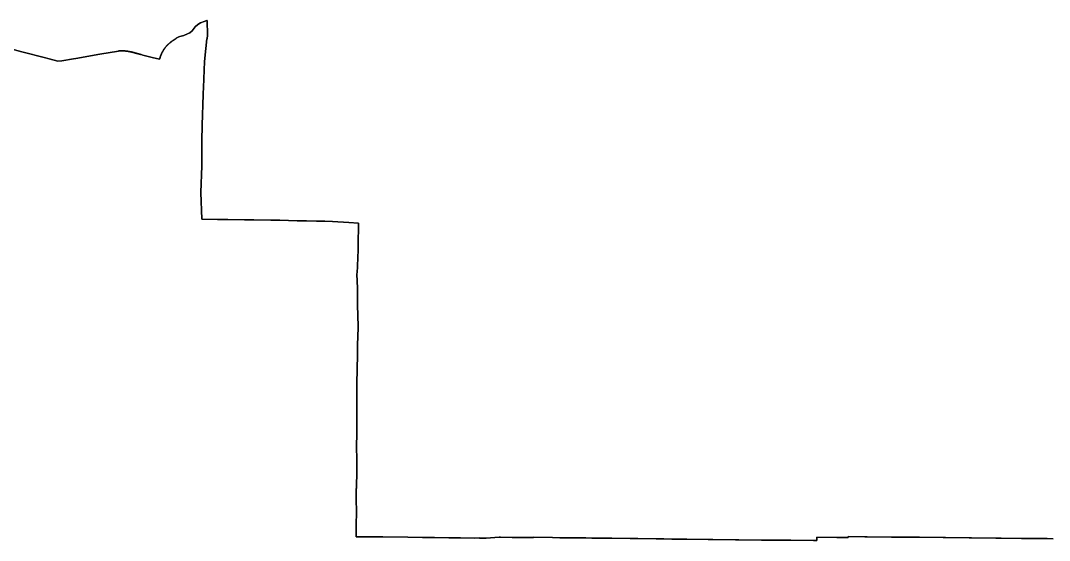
# Model space of a CAD drawing. Header units: inches. Extents: x 141448 to 685535, y 3466439 to 4099221.
# Drawn here: x 357400 to 421117, y 3870646 to 3902850 of the extents above; entities that cross this region are included whole.
import ezdxf

# ---------------------------------------------------------------- set-up
doc = ezdxf.new("R2010")
doc.units = ezdxf.units.IN
doc.header["$MEASUREMENT"] = 0
doc.layers.add('az_county', color=7, linetype='Continuous')

msp = doc.modelspace()

# ---------------------------------------------------------------- linework, layer by layer
at = {"layer": 'az_county'}
for points in [[(421349, 3870753.25), (420981.1875, 3870757.5), (420065.3125, 3870767.5), (419732.84375, 3870768.25), (419395.9375, 3870771.75), (418121.4375, 3870785.25), (417790.875, 3870788.75), (416281.5625, 3870803.75), (416148.59375, 3870805.25), (414680.6875, 3870822), (414537.40625, 3870824.5), (413079.03125, 3870839), (412934.03125, 3870841), (411481.75, 3870858), (411337.34375, 3870858.5), (409831.5, 3870877.5), (409695, 3870879), (408655.09375, 3870891.5), (408654.5, 3870834.5), (408268.59375, 3870832.75), (408246.59375, 3870833), (408132.59375, 3870833.5), (407962.375, 3870834.5), (407954.78125, 3870834.5), (406719.78125, 3870843), (406715.28125, 3870646.5), (406509.1875, 3870650), (405107.5, 3870662.25), (404898.375, 3870660), (404877.5, 3870660), (403482.875, 3870671), (403287, 3870672.5), (401890.09375, 3870685), (401681.28125, 3870688), (400279.25, 3870703), (399991.84375, 3870705.75), (398664.46875, 3870719.25), (398377.46875, 3870723), (397736.75, 3870731.75), (397241.46875, 3870742.75), (396767.84375, 3870745.25), (395619.65625, 3870762.75), (395157.96875, 3870765), (394010.71875, 3870781.75), (393544.4375, 3870784.75), (392782.9375, 3870793.25), (392404.4375, 3870797.5), (391974.4375, 3870801.25), (391932.4375, 3870801.75), (390790.9375, 3870817.25), (390339.53125, 3870823.5), (389196.4375, 3870839.25), (389174.03125, 3870837.75), (388725.71875, 3870836), (387837.21875, 3870832.25), (387131.53125, 3870847.5), (387038, 3870849.75), (386235.28125, 3870785), (385829, 3870790.75), (385829.1875, 3870799), (385532.6875, 3870787.5), (384654.90625, 3870798.5), (383919.78125, 3870805.25), (383034.03125, 3870821.25), (382300.21875, 3870829.25), (381392.4375, 3870843), (379829.03125, 3870861), (379788.03125, 3870865), (378174.4375, 3870865.5), (378184.71875, 3871519.5), (378200.4375, 3872506), (378185.9375, 3873124.75), (378185.53125, 3873142.5), (378191.21875, 3873860.5), (378199.03125, 3873860.25), (378208.6875, 3874132), (378216.28125, 3874724.5), (378216.28125, 3874730), (378221.5, 3875761.5), (378205.28125, 3876346), (378220.6875, 3877396), (378223.40625, 3877943.25), (378226.375, 3878534), (378228.875, 3879030), (378229.46875, 3879338.75), (378232.375, 3880639.75), (378237.375, 3880981.25), (378240.0625, 3881161), (378261.375, 3882240.5), (378269.96875, 3882553.5), (378266.15625, 3882772.75), (378313.84375, 3883824.5), (378313.625, 3883830), (378302.84375, 3884097.5), (378293.34375, 3884376.5), (378270.21875, 3885426.5), (378268.625, 3885732), (378267.125, 3885999.5), (378272.71875, 3886273.5), (378234.125, 3887147), (378239.84375, 3887262), (378256.40625, 3887596), (378256.6875, 3887725), (378263.90625, 3887725), (378279.8125, 3888094.5), (378306.3125, 3888716.75), (378304.8125, 3888892.5), (378323.1875, 3890302.25), (377735.59375, 3890341), (376725.90625, 3890408.25), (376244.5, 3890416), (375727.1875, 3890424), (375097.78125, 3890437), (374697.46875, 3890444), (374686.28125, 3890444), (374686.15625, 3890436.5), (374621.375, 3890438.75), (374523.28125, 3890441.75), (373464.0625, 3890480), (372899.15625, 3890489.5), (371850.28125, 3890500), (371262.28125, 3890508.5), (370230.96875, 3890531.5), (369604.65625, 3890536), (368617.78125, 3890549), (368571.84375, 3892203), (368615.34375, 3893854.5), (368633.90625, 3895473), (368676.78125, 3897084), (368688.78125, 3897544.5), (368709.78125, 3898348.5), (368718.46875, 3898679), (368719.28125, 3898699), (368785.65625, 3900308), (368870.4375, 3901111.5), (368934.9375, 3901724), (368952.65625, 3901723.75), (368977.4375, 3901939.75), (368957.6875, 3902849.5), (368942.96875, 3902846), (368764.25, 3902794.75), (368552.9375, 3902705), (368380.4375, 3902599.25), (368205.84375, 3902471), (368025.15625, 3902214.5), (367886.9375, 3902080.25), (367560.15625, 3901952.75), (367505.34375, 3901931.5), (367271.15625, 3901866.5), (367209.84375, 3901836.75), (367031.625, 3901751), (367057, 3901750.25), (367044.71875, 3901737.5), (367032.3125, 3901730.75), (367019.90625, 3901724), (367007.71875, 3901717.5), (366995.5, 3901710.25), (366983.40625, 3901703.25), (366971.21875, 3901696.25), (366959.21875, 3901689), (366947.125, 3901682), (366935, 3901674.75), (366922.90625, 3901667.75), (366910.90625, 3901660.5), (366898.8125, 3901653.5), (366886.90625, 3901646), (366875.125, 3901638.5), (366863.40625, 3901630.5), (366851.71875, 3901622.75), (366840.125, 3901615), (366828.625, 3901607), (366817.125, 3901598.75), (366805.71875, 3901590.5), (366794.40625, 3901582.5), (366783, 3901574.25), (366771.71875, 3901566), (366760.40625, 3901557.5), (366749.21875, 3901549.25), (366737.90625, 3901541), (366726.8125, 3901532.5), (366715.71875, 3901523.75), (366704.71875, 3901515), (366693.71875, 3901506.25), (366682.71875, 3901497.5), (366671.90625, 3901488.5), (366661.125, 3901479.75), (366650.3125, 3901470.75), (366639.625, 3901461.75), (366628.8125, 3901452.5), (366618.125, 3901443.5), (366607.5, 3901434.5), (366596.90625, 3901425.25), (366586.21875, 3901416), (366575.71875, 3901406.75), (366565.3125, 3901397.5), (366554.90625, 3901388), (366544.625, 3901378.5), (366534.5, 3901368.75), (366524.40625, 3901359), (366514.40625, 3901349), (366504.5, 3901339.25), (366494.625, 3901329.25), (366484.90625, 3901319), (366475.125, 3901309), (366465.5, 3901299), (366456, 3901288.5), (366446.5, 3901278), (366437.125, 3901267.75), (366427.8125, 3901257.25), (366418.625, 3901246.75), (366409.40625, 3901236), (366400.3125, 3901225.5), (366391.21875, 3901214.5), (366382.21875, 3901204), (366373.4375, 3901193), (366364.53125, 3901182.25), (366355.75, 3901171.25), (366347.15625, 3901160.25), (366338.4375, 3901149.25), (366329.9375, 3901138), (366321.53125, 3901127), (366313.15625, 3901115.5), (366304.9375, 3901104.25), (366296.9375, 3901092.75), (366288.9375, 3901081), (366281.25, 3901069.5), (366273.65625, 3901057.75), (366266.03125, 3901046), (366258.65625, 3901034), (366251.25, 3901022), (366243.9375, 3901010), (366236.75, 3900998), (366229.65625, 3900986), (366222.53125, 3900973.75), (366215.4375, 3900961.5), (366208.53125, 3900949.5), (366201.65625, 3900937.25), (366194.65625, 3900925), (366187.84375, 3900912.75), (366181.03125, 3900900.5), (366174.25, 3900888), (366167.65625, 3900875.75), (366161.15625, 3900863.5), (366154.65625, 3900851), (366148.4375, 3900838.5), (366142.34375, 3900825.75), (366136.4375, 3900813), (366130.65625, 3900800.25), (366124.9375, 3900787.5), (366119.25, 3900774.5), (366113.75, 3900761.5), (366108.25, 3900748.75), (366102.9375, 3900735.75), (366097.65625, 3900722.75), (366092.53125, 3900709.75), (366087.53125, 3900696.5), (366082.65625, 3900683.5), (366077.9375, 3900670.25), (366073.15625, 3900657), (366068.53125, 3900643.75), (366063.9375, 3900630.5), (366059.25, 3900617.5), (366054.75, 3900604), (366050.25, 3900591), (366045.75, 3900577.5), (366041.4375, 3900564), (366037.25, 3900550.75), (366033.25, 3900537.5), (366029.4375, 3900524), (366025.65625, 3900510.5), (366022.15625, 3900496.75), (366018.53125, 3900483.25), (366014.9375, 3900469.5), (366010.15625, 3900454), (365552.34375, 3900569), (364976.625, 3900714), (364876.71875, 3900740.75), (364858.625, 3900745), (364844.90625, 3900748.5), (364831.3125, 3900751.5), (364817.71875, 3900755), (364804.125, 3900758.25), (364790.40625, 3900761.5), (364776.8125, 3900765), (364763.21875, 3900768.5), (364749.625, 3900771.75), (364736, 3900775.25), (364722.40625, 3900779), (364708.90625, 3900782.5), (364695.40625, 3900786), (364681.8125, 3900790), (364668.3125, 3900793.5), (364654.8125, 3900797.5), (364641.3125, 3900801), (364627.8125, 3900805), (364614.3125, 3900808.75), (364600.8125, 3900812.5), (364587.3125, 3900816.5), (364573.71875, 3900820.25), (364560.3125, 3900824.25), (364546.90625, 3900828.25), (364533.40625, 3900832.25), (364520, 3900836.5), (364506.625, 3900840.5), (364493.125, 3900844.5), (364479.71875, 3900848.5), (364466.21875, 3900852.25), (364452.71875, 3900856), (364439.21875, 3900859.5), (364425.625, 3900863.5), (364412.125, 3900867), (364398.625, 3900870.5), (364385, 3900874.25), (364371.40625, 3900877.75), (364357.8125, 3900881.25), (364344.21875, 3900884.5), (364330.625, 3900888), (364316.90625, 3900891.25), (364303.21875, 3900894.5), (364289.625, 3900897.5), (364275.90625, 3900900.5), (364262.125, 3900903.5), (364248.40625, 3900906.25), (364234.71875, 3900909), (364220.90625, 3900912), (364207.21875, 3900914.5), (364193.40625, 3900917.5), (364179.625, 3900920), (364165.8125, 3900922.5), (364152, 3900925.25), (364138.21875, 3900927.75), (364124.40625, 3900930.5), (364110.625, 3900933), (364096.8125, 3900935.5), (364083, 3900937.75), (364069.21875, 3900940), (364055.40625, 3900942.5), (364041.5, 3900944.75), (364027.71875, 3900947), (364013.8125, 3900949), (363999.90625, 3900951), (363986, 3900952.75), (363972.125, 3900954.5), (363958.21875, 3900956), (363947, 3900957.5), (363930.21875, 3900959.25), (363916.3125, 3900960.75), (363902.40625, 3900962), (363888.40625, 3900963.5), (363874.40625, 3900964.75), (363860.40625, 3900966), (363846.40625, 3900967), (363832.40625, 3900968), (363818.40625, 3900969), (363804.40625, 3900970), (363790.40625, 3900971), (363776.40625, 3900971.75), (363762.40625, 3900972.5), (363748.40625, 3900973.25), (363734.40625, 3900973.75), (363720.40625, 3900974), (363706.40625, 3900974.5), (363692.40625, 3900974.5), (363678.40625, 3900974.5), (363664.3125, 3900974.5), (363650.3125, 3900974.5), (363636.21875, 3900974.5), (363622.21875, 3900974.25), (363608.21875, 3900974), (363594.21875, 3900974), (363580.125, 3900973.5), (363566.125, 3900973.5), (363552.125, 3900973.25), (363538, 3900973.5), (363523.90625, 3900973.25), (363509.90625, 3900972.5), (363496.125, 3900970.75), (363482.3125, 3900968), (363468.625, 3900965.25), (363455.3125, 3900962.75), (362299.65625, 3900761), (360816, 3900502.5), (360679.21875, 3900478.5), (359964.5, 3900354), (359716.625, 3900341.5), (359474.34375, 3900404), (359082.53125, 3900505.5), (358950.75, 3900539.5), (357468.8125, 3900922.5), (356483.90625, 3901177.5)], [(356483.90625, 3901177.5), (357468.8125, 3900922.5), (358950.75, 3900539.5), (359082.53125, 3900505.5), (359474.34375, 3900404), (359716.625, 3900341.5), (359964.5, 3900354), (360679.21875, 3900478.5), (360816, 3900502.5), (362299.65625, 3900761), (363455.3125, 3900962.75), (363468.625, 3900965.25), (363482.3125, 3900968), (363496.125, 3900970.75), (363509.90625, 3900972.5), (363523.90625, 3900973.25), (363538, 3900973.5), (363552.125, 3900973.25), (363566.125, 3900973.5), (363580.125, 3900973.5), (363594.21875, 3900974), (363608.21875, 3900974), (363622.21875, 3900974.25), (363636.21875, 3900974.5), (363650.3125, 3900974.5), (363664.3125, 3900974.5), (363678.40625, 3900974.5), (363692.40625, 3900974.5), (363706.40625, 3900974.5), (363720.40625, 3900974), (363734.40625, 3900973.75), (363748.40625, 3900973.25), (363762.40625, 3900972.5), (363776.40625, 3900971.75), (363790.40625, 3900971), (363804.40625, 3900970), (363818.40625, 3900969), (363832.40625, 3900968), (363846.40625, 3900967), (363860.40625, 3900966), (363874.40625, 3900964.75), (363888.40625, 3900963.5), (363902.40625, 3900962), (363916.3125, 3900960.75), (363930.21875, 3900959.25), (363947, 3900957.5), (363958.21875, 3900956), (363972.125, 3900954.5), (363986, 3900952.75), (363999.90625, 3900951), (364013.8125, 3900949), (364027.71875, 3900947), (364041.5, 3900944.75), (364055.40625, 3900942.5), (364069.21875, 3900940), (364083, 3900937.75), (364096.8125, 3900935.5), (364110.625, 3900933), (364124.40625, 3900930.5), (364138.21875, 3900927.75), (364152, 3900925.25), (364165.8125, 3900922.5), (364179.625, 3900920), (364193.40625, 3900917.5), (364207.21875, 3900914.5), (364220.90625, 3900912), (364234.71875, 3900909), (364248.40625, 3900906.25), (364262.125, 3900903.5), (364275.90625, 3900900.5), (364289.625, 3900897.5), (364303.21875, 3900894.5), (364316.90625, 3900891.25), (364330.625, 3900888), (364344.21875, 3900884.5), (364357.8125, 3900881.25), (364371.40625, 3900877.75), (364385, 3900874.25), (364398.625, 3900870.5), (364412.125, 3900867), (364425.625, 3900863.5), (364439.21875, 3900859.5), (364452.71875, 3900856), (364466.21875, 3900852.25), (364479.71875, 3900848.5), (364493.125, 3900844.5), (364506.625, 3900840.5), (364520, 3900836.5), (364533.40625, 3900832.25), (364546.90625, 3900828.25), (364560.3125, 3900824.25), (364573.71875, 3900820.25), (364587.3125, 3900816.5), (364600.8125, 3900812.5), (364614.3125, 3900808.75), (364627.8125, 3900805), (364641.3125, 3900801), (364654.8125, 3900797.5), (364668.3125, 3900793.5), (364681.8125, 3900790), (364695.40625, 3900786), (364708.90625, 3900782.5), (364722.40625, 3900779), (364736, 3900775.25), (364749.625, 3900771.75), (364763.21875, 3900768.5), (364776.8125, 3900765), (364790.40625, 3900761.5), (364804.125, 3900758.25), (364817.71875, 3900755), (364831.3125, 3900751.5), (364844.90625, 3900748.5), (364858.625, 3900745), (364876.71875, 3900740.75), (364976.625, 3900714), (365552.34375, 3900569), (366010.15625, 3900454), (366014.9375, 3900469.5), (366018.53125, 3900483.25), (366022.15625, 3900496.75), (366025.65625, 3900510.5), (366029.4375, 3900524), (366033.25, 3900537.5), (366037.25, 3900550.75), (366041.4375, 3900564), (366045.75, 3900577.5), (366050.25, 3900591), (366054.75, 3900604), (366059.25, 3900617.5), (366063.9375, 3900630.5), (366068.53125, 3900643.75), (366073.15625, 3900657), (366077.9375, 3900670.25), (366082.65625, 3900683.5), (366087.53125, 3900696.5), (366092.53125, 3900709.75), (366097.65625, 3900722.75), (366102.9375, 3900735.75), (366108.25, 3900748.75), (366113.75, 3900761.5), (366119.25, 3900774.5), (366124.9375, 3900787.5), (366130.65625, 3900800.25), (366136.4375, 3900813), (366142.34375, 3900825.75), (366148.4375, 3900838.5), (366154.65625, 3900851), (366161.15625, 3900863.5), (366167.65625, 3900875.75), (366174.25, 3900888), (366181.03125, 3900900.5), (366187.84375, 3900912.75), (366194.65625, 3900925), (366201.65625, 3900937.25), (366208.53125, 3900949.5), (366215.4375, 3900961.5), (366222.53125, 3900973.75), (366229.65625, 3900986), (366236.75, 3900998), (366243.9375, 3901010), (366251.25, 3901022), (366258.65625, 3901034), (366266.03125, 3901046), (366273.65625, 3901057.75), (366281.25, 3901069.5), (366288.9375, 3901081), (366296.9375, 3901092.75), (366304.9375, 3901104.25), (366313.15625, 3901115.5), (366321.53125, 3901127), (366329.9375, 3901138), (366338.4375, 3901149.25), (366347.15625, 3901160.25), (366355.75, 3901171.25), (366364.53125, 3901182.25), (366373.4375, 3901193), (366382.21875, 3901204), (366391.21875, 3901214.5), (366400.3125, 3901225.5), (366409.40625, 3901236), (366418.625, 3901246.75), (366427.8125, 3901257.25), (366437.125, 3901267.75), (366446.5, 3901278), (366456, 3901288.5), (366465.5, 3901299), (366475.125, 3901309), (366484.90625, 3901319), (366494.625, 3901329.25), (366504.5, 3901339.25), (366514.40625, 3901349), (366524.40625, 3901359), (366534.5, 3901368.75), (366544.625, 3901378.5), (366554.90625, 3901388), (366565.3125, 3901397.5), (366575.71875, 3901406.75), (366586.21875, 3901416), (366596.90625, 3901425.25), (366607.5, 3901434.5), (366618.125, 3901443.5), (366628.8125, 3901452.5), (366639.625, 3901461.75), (366650.3125, 3901470.75), (366661.125, 3901479.75), (366671.90625, 3901488.5), (366682.71875, 3901497.5), (366693.71875, 3901506.25), (366704.71875, 3901515), (366715.71875, 3901523.75), (366726.8125, 3901532.5), (366737.90625, 3901541), (366749.21875, 3901549.25), (366760.40625, 3901557.5), (366771.71875, 3901566), (366783, 3901574.25), (366794.40625, 3901582.5), (366805.71875, 3901590.5), (366817.125, 3901598.75), (366828.625, 3901607), (366840.125, 3901615), (366851.71875, 3901622.75), (366863.40625, 3901630.5), (366875.125, 3901638.5), (366886.90625, 3901646), (366898.8125, 3901653.5), (366910.90625, 3901660.5), (366922.90625, 3901667.75), (366935, 3901674.75), (366947.125, 3901682), (366959.21875, 3901689), (366971.21875, 3901696.25), (366983.40625, 3901703.25), (366995.5, 3901710.25), (367007.71875, 3901717.5), (367019.90625, 3901724), (367032.3125, 3901730.75), (367044.71875, 3901737.5), (367057, 3901750.25), (367031.625, 3901751), (367209.84375, 3901836.75), (367271.15625, 3901866.5), (367505.34375, 3901931.5), (367560.15625, 3901952.75), (367886.9375, 3902080.25), (368025.15625, 3902214.5), (368205.84375, 3902471), (368380.4375, 3902599.25), (368552.9375, 3902705), (368764.25, 3902794.75), (368942.96875, 3902846), (368957.6875, 3902849.5), (368977.4375, 3901939.75), (368952.65625, 3901723.75), (368934.9375, 3901724), (368870.4375, 3901111.5), (368785.65625, 3900308), (368719.28125, 3898699), (368718.46875, 3898679), (368709.78125, 3898348.5), (368688.78125, 3897544.5), (368676.78125, 3897084), (368633.90625, 3895473), (368615.34375, 3893854.5), (368571.84375, 3892203), (368617.78125, 3890549), (369604.65625, 3890536), (370230.96875, 3890531.5), (371262.28125, 3890508.5), (371850.28125, 3890500), (372899.15625, 3890489.5), (373464.0625, 3890480), (374523.28125, 3890441.75), (374621.375, 3890438.75), (374686.15625, 3890436.5), (374686.28125, 3890444), (374697.46875, 3890444), (375097.78125, 3890437), (375727.1875, 3890424), (376244.5, 3890416), (376725.90625, 3890408.25), (377735.59375, 3890341), (378323.1875, 3890302.25), (378304.8125, 3888892.5), (378306.3125, 3888716.75), (378279.8125, 3888094.5), (378263.90625, 3887725), (378256.6875, 3887725), (378256.40625, 3887596), (378239.84375, 3887262), (378234.125, 3887147), (378272.71875, 3886273.5), (378267.125, 3885999.5), (378268.625, 3885732), (378270.21875, 3885426.5), (378293.34375, 3884376.5), (378302.84375, 3884097.5), (378313.625, 3883830), (378313.84375, 3883824.5), (378266.15625, 3882772.75), (378269.96875, 3882553.5), (378261.375, 3882240.5), (378240.0625, 3881161), (378237.375, 3880981.25), (378232.375, 3880639.75), (378229.46875, 3879338.75), (378228.875, 3879030), (378226.375, 3878534), (378223.40625, 3877943.25), (378220.6875, 3877396), (378205.28125, 3876346), (378221.5, 3875761.5), (378216.28125, 3874730), (378216.28125, 3874724.5), (378208.6875, 3874132), (378199.03125, 3873860.25), (378191.21875, 3873860.5), (378185.53125, 3873142.5), (378185.9375, 3873124.75), (378200.4375, 3872506), (378184.71875, 3871519.5), (378174.4375, 3870865.5), (379788.03125, 3870865), (379829.03125, 3870861), (381392.4375, 3870843), (382300.21875, 3870829.25), (383034.03125, 3870821.25), (383919.78125, 3870805.25), (384654.90625, 3870798.5), (385532.6875, 3870787.5), (385829.1875, 3870799), (385829, 3870790.75), (386235.28125, 3870785), (387038, 3870849.75), (387131.53125, 3870847.5), (387837.21875, 3870832.25), (388725.71875, 3870836), (389174.03125, 3870837.75), (389196.4375, 3870839.25), (390339.53125, 3870823.5), (390790.9375, 3870817.25), (391932.4375, 3870801.75), (391974.4375, 3870801.25), (392404.4375, 3870797.5), (392782.9375, 3870793.25), (393544.4375, 3870784.75), (394010.71875, 3870781.75), (395157.96875, 3870765), (395619.65625, 3870762.75), (396767.84375, 3870745.25), (397241.46875, 3870742.75), (397736.75, 3870731.75), (398377.46875, 3870723), (398664.46875, 3870719.25), (399991.84375, 3870705.75), (400279.25, 3870703), (401681.28125, 3870688), (401890.09375, 3870685), (403287, 3870672.5), (403482.875, 3870671), (404877.5, 3870660), (404898.375, 3870660), (405107.5, 3870662.25), (406509.1875, 3870650), (406715.28125, 3870646.5), (406719.78125, 3870843), (407954.78125, 3870834.5), (407962.375, 3870834.5), (408132.59375, 3870833.5), (408246.59375, 3870833), (408268.59375, 3870832.75), (408654.5, 3870834.5), (408655.09375, 3870891.5), (409695, 3870879), (409831.5, 3870877.5), (411337.34375, 3870858.5), (411481.75, 3870858), (412934.03125, 3870841), (413079.03125, 3870839), (414537.40625, 3870824.5), (414680.6875, 3870822), (416148.59375, 3870805.25), (416281.5625, 3870803.75), (417790.875, 3870788.75), (418121.4375, 3870785.25), (419395.9375, 3870771.75), (419732.84375, 3870768.25), (420065.3125, 3870767.5), (420981.1875, 3870757.5), (421349, 3870753.25)]]:
    msp.add_lwpolyline(points, dxfattribs=at)

doc.saveas('drawing.dxf')
